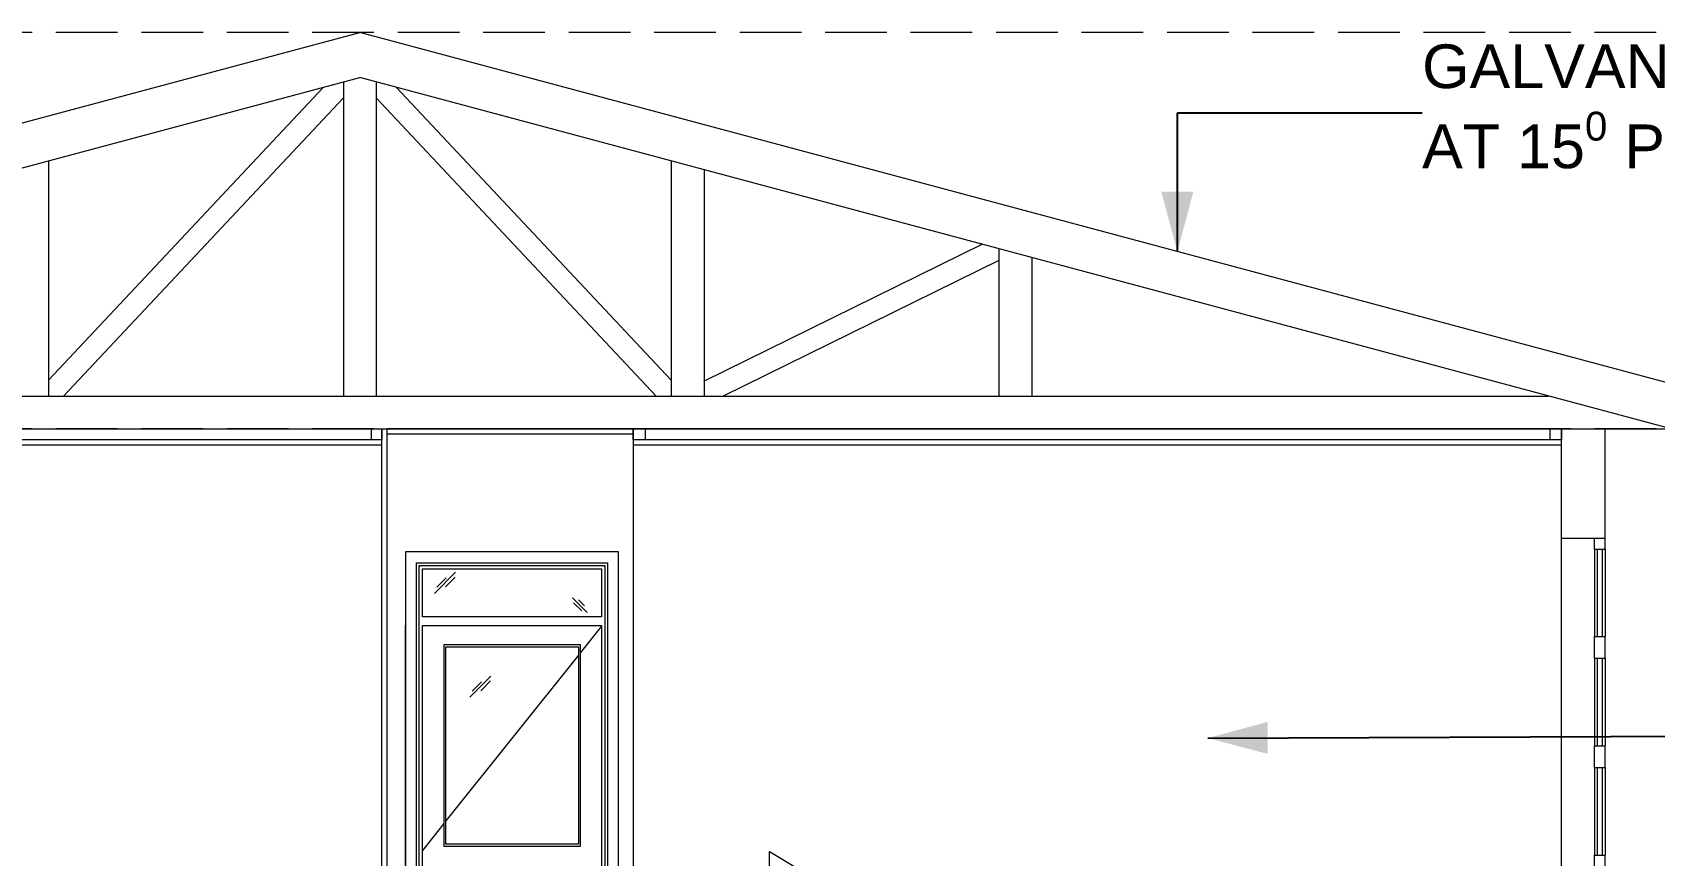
# Model space of a CAD drawing. Header units: millimetres. Extents: x 323482 to 503016, y 8175 to 72038.
# Drawn here: x 487760 to 495184, y 17860 to 21625 of the extents above; entities that cross this region are included whole.
import ezdxf

# ---------------------------------------------------------------- set-up
doc = ezdxf.new("R2010")
doc.units = ezdxf.units.MM
doc.header["$MEASUREMENT"] = 0
doc.linetypes.add('Hidden Line', pattern=[391.222223, 282.222223, -109])
for name, color, linetype, lineweight in [('Annotation - Label_Pen_No__1', 7, 'Continuous', 13), ('Annotation - Label_Pen_No__120', 7, 'Continuous', 13), ('Shell - Roof_Pen_No__120', 7, 'Continuous', 13), ('Structural - Bearing_Pen_No__120', 7, 'Continuous', 13), ('Structural - Combined_Pen_No__120', 7, 'Continuous', 13)]:
    doc.layers.add(name, color=color, linetype=linetype, lineweight=lineweight)
doc.layers.add('Structural - Bearing_Pen_No__102', color=7, linetype='Continuous', lineweight=13, true_color=0xcccccc)
doc.layers.add('Structural - Bearing_Pen_No__83', color=7, linetype='Continuous', lineweight=13, true_color=0xff9955)
doc.styles.add('GENERATED_STYLE_1', font='arial.ttf')
doc.dimstyles.new('GENERATED_STYLE__12', dxfattribs={"dimtxt": 0.18, "dimasz": 273.6, "dimexe": 0.18, "dimexo": 0.0625, "dimgap": 0.09, "dimtad": 0, "dimtih": 1, "dimtoh": 1, "dimdec": 4, "dimzin": 0, "dimdsep": 46, "dimcen": 0.09, "dimadec": 0, "dimazin": 0, "dimtfac": 1, "dimtdec": 4, "dimtmove": 0, "dimatfit": 3, "dimldrblk": 'ARROWHEAD_5', "dimfxl": 1, "dimtolj": 1, "dimtzin": 0, "dimarcsym": 0})

# ---------------------------------------------------------------- blocks, each defined once
blk = doc.blocks.new('ARROWHEAD_5')
at = {"linetype": 'Continuous', "lineweight": 0}
blk.add_hatch(color=0, dxfattribs=at).paths.add_polyline_path([(-1, 0.2679), (0, 0), (-1, -0.2679)])
at = {"color": 0, "linetype": 'Continuous', "lineweight": 0}
blk.add_line((0, 0), (-1, 0), dxfattribs=at)

msp = doc.modelspace()

# ---------------------------------------------------------------- linework, layer by layer
at = {"layer": 'Shell - Roof_Pen_No__120', "color": 7, "linetype": 'Continuous', "lineweight": 13}
for p, q in [((484429.4, 20331.4), (489258.8, 21625.4)), ((496058.8, 19803.4), (489258.8, 21625.4)), ((484429.4, 20125.9), (489258.8, 21419.9)), ((489183.8, 21399.8), (489183.8, 19962.2)), ((496058.8, 19597.9), (489258.8, 21419.9)), ((489333.8, 21399.8), (489333.8, 19962.2)), ((489092.2, 21375.3), (487833.8, 20035.3)), ((489183.8, 21326.8), (487902.4, 19962.2)), ((489333.8, 21326.8), (490615.2, 19962.2)), ((489425.5, 21375.3), (490683.8, 20035.3)), ((487833.8, 21038.1), (487833.8, 19962.2)), ((490683.8, 21038.1), (490683.8, 19962.2)), ((490833.8, 20997.9), (490833.8, 19962.2)), ((492107.7, 20656.6), (490831.2, 20029.2)), ((492183.8, 20582.6), (490921.8, 19962.2)), ((492183.8, 20636.2), (492183.8, 19962.2)), ((492333.8, 20596), (492333.8, 19962.2)), ((483818.6, 19962.2), (494699, 19962.2)), ((483558.8, 19812.2), (494958.8, 19812.2))]:
    msp.add_line(p, q, dxfattribs=at)
at = {"layer": 'Structural - Bearing_Pen_No__102', "color": 254, "linetype": 'Continuous', "lineweight": 13, "true_color": 0xcccccc}
for p, q in [((489599.7, 19059), (489696.6, 19156)), ((489611, 19087.3), (489653.5, 19129.8)), ((489650.6, 19088.8), (489695.2, 19133.4)), ((490231.1, 19039.2), (490298.3, 18972)), ((490236.7, 19016.6), (490274.3, 18979)), ((490259.5, 19029.6), (490287.5, 19001.6)), ((489761.5, 18584.4), (489858.5, 18681.3)), ((489772.8, 18612.7), (489815.3, 18655.2)), ((489812.5, 18614.1), (489857.1, 18658.7))]:
    msp.add_line(p, q, dxfattribs=at)
at = {"layer": 'Structural - Bearing_Pen_No__120', "color": 7, "linetype": 'Continuous', "lineweight": 13}
for p, q in [((489358.8, 19762.2), (483758.8, 19762.2)), ((489133.8, 19812.2), (489158.8, 19812.2)), ((489158.8, 19812.2), (489358.8, 19812.2)), ((489312.4, 19812.2), (489358.8, 19812.2)), ((489312.4, 19762.2), (489312.4, 19812.2)), ((489358.8, 19762.2), (489312.4, 19762.2)), ((489358.8, 16812.2), (489358.8, 19812.2)), ((489358.8, 19812.2), (489383.8, 19812.2)), ((489358.8, 19812.2), (489358.8, 19762.2)), ((490508.8, 19812.2), (489383.8, 19812.2)), ((489383.8, 16812.2), (489383.8, 19812.2)), ((490508.8, 19812.2), (489383.8, 19812.2)), ((490508.8, 19787.2), (489383.8, 19787.2)), ((490508.8, 19812.2), (490508.8, 16812.2)), ((490708.8, 19812.2), (490508.8, 19812.2)), ((490508.8, 19812.2), (490564.1, 19812.2)), ((490508.8, 19762.2), (490508.8, 19812.2)), ((494758.8, 19762.2), (490508.8, 19762.2)), ((490564.1, 19762.2), (490508.8, 19762.2)), ((490564.1, 19812.2), (490564.1, 19762.2)), ((494758.8, 19812.2), (490708.8, 19812.2)), ((494707, 19812.2), (494758.8, 19812.2)), ((494707, 19762.2), (494707, 19812.2)), ((494758.8, 19762.2), (494707, 19762.2)), ((494758.8, 19812.2), (494958.8, 19812.2)), ((494758.8, 19312.2), (494758.8, 19812.2)), ((494758.8, 19812.2), (494758.8, 19762.2)), ((494958.8, 19812.2), (495258.8, 19812.2)), ((494958.8, 19312.2), (494958.8, 19812.2)), ((489358.8, 19737.2), (483758.8, 19737.2)), ((494758.8, 19737.2), (490508.8, 19737.2)), ((494758.8, 19312.2), (494958.8, 19312.2)), ((494758.8, 15312.2), (494758.8, 19312.2)), ((494908.8, 19312.2), (494958.8, 19312.2)), ((494908.8, 19262.2), (494908.8, 19312.2)), ((494958.8, 19262.2), (494958.8, 19312.2)), ((489467.8, 19249.2), (489467.8, 16812.2)), ((490441.8, 19249.2), (489467.8, 19249.2)), ((490441.8, 16812.2), (490441.8, 19249.2)), ((494908.8, 19262.2), (494908.8, 18862.2)), ((494908.8, 19262.2), (494958.8, 19262.2)), ((494923.8, 18862.2), (494923.8, 19262.2)), ((494943.8, 19262.2), (494943.8, 18862.2)), ((494958.8, 19262.2), (494958.8, 18862.2)), ((489517.8, 16812.2), (489517.8, 19199.2)), ((489517.8, 19199.2), (490391.8, 19199.2)), ((489529.8, 16812.2), (489529.8, 19187.2)), ((489529.8, 19187.2), (490379.8, 19187.2)), ((489544.8, 18952.2), (489544.8, 19172.2)), ((489544.8, 19172.2), (490364.8, 19172.2)), ((490364.8, 19172.2), (490364.8, 18952.2)), ((490379.8, 19187.2), (490379.8, 16812.2)), ((490391.8, 19199.2), (490391.8, 16812.2)), ((490364.8, 18952.2), (489544.8, 18952.2)), ((489467.8, 16812.2), (489467.8, 18912.2)), ((489544.8, 16812.2), (489544.8, 18912.2)), ((489544.8, 18912.2), (490364.8, 18912.2)), ((490364.8, 18909.2), (490268.8, 18789.1)), ((490364.8, 18912.2), (490364.8, 16812.2)), ((494908.8, 18862.2), (494958.8, 18862.2)), ((494908.8, 18762.2), (494908.8, 18862.2)), ((494958.8, 18762.2), (494958.8, 18862.2)), ((490268.8, 18824.2), (489642.8, 18824.2)), ((489642.8, 18824.2), (489642.8, 17902.2)), ((489652.8, 17912.2), (489652.8, 18814.2)), ((489652.8, 18814.2), (490258.8, 18814.2)), ((490258.8, 18814.2), (490258.8, 17912.2)), ((490268.8, 17902.2), (490268.8, 18824.2)), ((490258.8, 18776.6), (489652.8, 18018.4)), ((494908.8, 18762.2), (494908.8, 18362.2)), ((494908.8, 18762.2), (494958.8, 18762.2)), ((494923.8, 18362.2), (494923.8, 18762.2)), ((494943.8, 18762.2), (494943.8, 18362.2)), ((494958.8, 18762.2), (494958.8, 18362.2)), ((494908.8, 18362.2), (494958.8, 18362.2)), ((494908.8, 18262.2), (494908.8, 18362.2)), ((494958.8, 18262.2), (494958.8, 18362.2)), ((494908.8, 18262.2), (494908.8, 17862.2)), ((494908.8, 18262.2), (494958.8, 18262.2)), ((494923.8, 17862.2), (494923.8, 18262.2)), ((494943.8, 18262.2), (494943.8, 17862.2)), ((494958.8, 18262.2), (494958.8, 17862.2)), ((489642.8, 18005.9), (489544.8, 17883.2)), ((489642.8, 17902.2), (490268.8, 17902.2)), ((490258.8, 17912.2), (489652.8, 17912.2)), ((494908.8, 17862.2), (494958.8, 17862.2)), ((494908.8, 17762.2), (494908.8, 17862.2)), ((494958.8, 17762.2), (494958.8, 17862.2))]:
    msp.add_line(p, q, dxfattribs=at)
at = {"layer": 'Structural - Bearing_Pen_No__83', "color": 21, "linetype": 'Hidden Line', "lineweight": 13, "true_color": 0xff9955}
for p, q in [((503016, 21625.4), (447887.3, 21625.4)), ((503016, 19812.2), (447887.3, 19812.2))]:
    msp.add_line(p, q, dxfattribs=at)
at = {"layer": 'Structural - Combined_Pen_No__120', "color": 7, "linetype": 'Continuous', "lineweight": 13}
for p, q in [((491133.8, 17078.9), (491133.8, 17878.9)), ((491133.8, 17878.9), (493673.8, 16354.9))]:
    msp.add_line(p, q, dxfattribs=at)

# ---------------------------------------------------------------- texts
at = {"layer": 'Annotation - Label_Pen_No__1', "color": 7, "linetype": 'Continuous', "lineweight": 13, "insert": (494120.2, 21258.3), "char_height": 200, "attachment_point": 4, "line_spacing_factor": 0.92341, "style": 'GENERATED_STYLE_1'}
msp.add_mtext('\\A1;GALVANISED IRON SHEET\\PAT 15{\\H0.66x;\\S0^  ;} PITCH', dxfattribs=at)

# ---------------------------------------------------------------- leaders
at = {"layer": 'Annotation - Label_Pen_No__120', "color": 7, "linetype": 'Continuous', "lineweight": 13, "annotation_type": 0, "has_hookline": 1, "hookline_direction": 0}
for points, text_width in [([(493000.2, 20622.9), (493000.2, 21258.3), (494120.1, 21258.3)], 3550.5), ([(493139.6, 18397.2), (495673.8, 18406.9)], 2930.6)]:
    msp.add_leader(points, dimstyle='GENERATED_STYLE__12', dxfattribs=dict(at, text_width=text_width))

doc.saveas('drawing.dxf')
